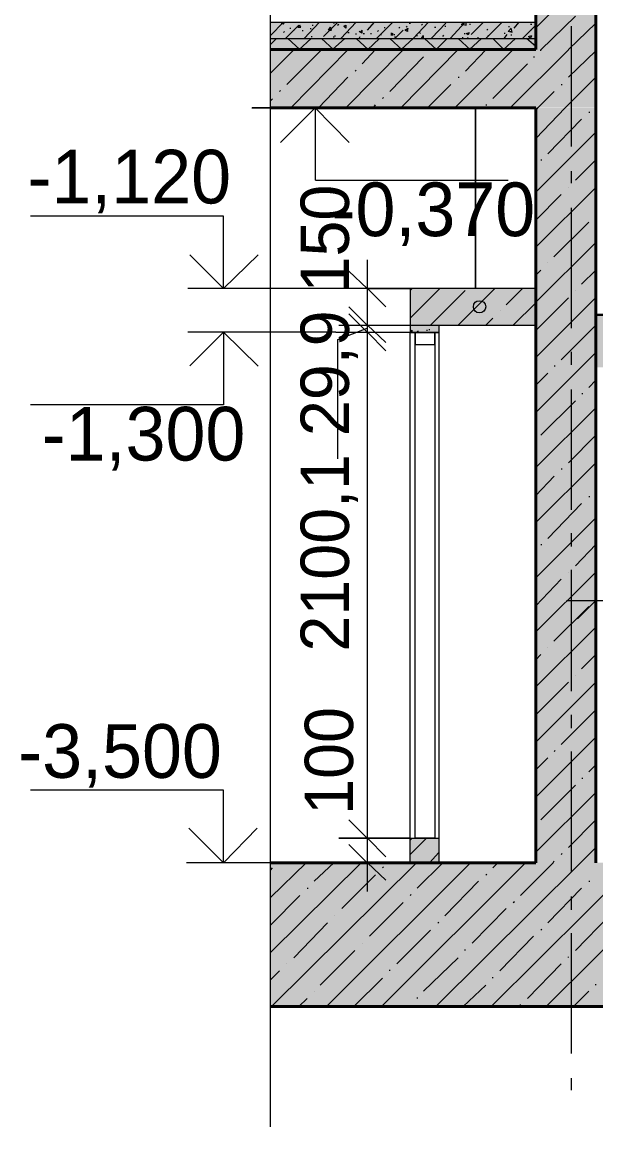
# Model space of a CAD drawing. Header units: millimetres. Extents: x -401725 to 250493, y 305116 to 802890.
# Drawn here: x -375106.471 to -375105.534, y 508952.118 to 508953.923 of the extents above; entities that cross this region are included whole.
import ezdxf

# ---------------------------------------------------------------- set-up
doc = ezdxf.new("R2010")
doc.units = ezdxf.units.MM
doc.layers.add('PDF _Геометрия', color=7, linetype='Continuous', true_color=0x1d1d1d)
doc.layers.add('PDF _Сплошная заливка', color=7, linetype='Continuous', true_color=0xffffff)
doc.layers.add('PDF _Текст', color=7, linetype='Continuous')

msp = doc.modelspace()

# ---------------------------------------------------------------- hatches: boundary and pattern name
at = {"layer": 'PDF _Сплошная заливка', "transparency": 33554559}
h = msp.add_hatch(color=256, dxfattribs=at)
h.paths.add_polyline_path([(-375105.5353, 508953.7841), (-375105.5353, 508953.8782), (-375106.0659, 508953.8782), (-375106.0659, 508953.7841)])
h.paths.add_polyline_path([(-375102.1288, 508953.7841), (-375102.1288, 508953.8782), (-375102.2288, 508953.8782), (-375102.2288, 508953.7841)])
h.paths.add_polyline_path([(-375102.2488, 508953.7841), (-375102.2488, 508953.8782), (-375103.3904, 508953.8782), (-375103.3904, 508953.7841)])
msp.add_hatch(color=256, dxfattribs=at).paths.add_polyline_path([(-375104.9904, 508953.3108), (-375104.9904, 508953.4448), (-375105.5344, 508953.4448), (-375105.5344, 508953.3591), (-375105.067, 508953.3591), (-375105.0637, 508953.3575), (-375105.062, 508953.3558), (-375105.0587, 508953.3541), (-375105.057, 508953.3525), (-375105.0503, 508953.3491), (-375105.0487, 508953.3475), (-375105.0453, 508953.3458), (-375105.0437, 508953.3441), (-375105.037, 508953.3408), (-375105.0353, 508953.3391), (-375105.032, 508953.3375), (-375105.0303, 508953.3358), (-375105.0237, 508953.3325), (-375105.022, 508953.3308), (-375105.0187, 508953.3291), (-375105.017, 508953.3275), (-375105.0103, 508953.3241), (-375105.0087, 508953.3225), (-375105.0053, 508953.3208), (-375105.0037, 508953.3191), (-375104.997, 508953.3158), (-375104.9954, 508953.3141), (-375104.992, 508953.3125)])
h = msp.add_hatch(color=256, dxfattribs=at)
h.paths.add_polyline_path([(-375102.2488, 508952.3158), (-375102.2488, 508952.5498), (-375106.0658, 508952.5498), (-375106.0658, 508952.3158)])
h.paths.add_polyline_path([(-375102.0905, 508952.3158), (-375102.0905, 508952.5498), (-375102.2288, 508952.5498), (-375102.2288, 508952.3158)])

# ---------------------------------------------------------------- linework, layer by layer
at = {"layer": 'PDF _Геометрия', "color": 7, "lineweight": 40}
for points in [[(-375105.6326, 508955.4565), (-375105.6326, 508953.8782)], [(-375105.5343, 508953.8782), (-375105.5343, 508955.4564)], [(-375105.6326, 508953.8782), (-375106.0659, 508953.8782)], [(-375105.5343, 508953.7832), (-375105.5343, 508953.8782)], [(-375106.0659, 508953.7832), (-375105.6326, 508953.7832)], [(-375105.6326, 508953.7832), (-375105.6326, 508952.5498)], [(-375105.5343, 508952.5498), (-375105.5343, 508953.7832)], [(-375105.6326, 508952.5499), (-375106.0659, 508952.5499)], [(-375105.8375, 508952.5498), (-375105.7907, 508952.5498)], [(-375106.066, 508952.315), (-375102.2475, 508952.315)]]:
    msp.add_lwpolyline(points, dxfattribs=at)
at = {"layer": 'PDF _Геометрия', "color": 7, "lineweight": 9}
for points in [[(-375105.5343, 508953.8783), (-375105.5343, 508954.6533)], [(-375105.731, 508953.7833), (-375105.731, 508953.4883)], [(-375105.5343, 508952.5898), (-375105.5343, 508953.3582)], [(-375105.9542, 508952.5899), (-375105.9076, 508952.5899)], [(-375105.8375, 508952.5897), (-375105.9074, 508952.5897)]]:
    msp.add_lwpolyline(points, close=True, dxfattribs=at)
for points in [[(-375106.0659, 508952.1182), (-375106.0659, 508954.0082)], [(-375106.0659, 508953.9232), (-375105.6326, 508953.9232), (-375105.6326, 508953.9283)], [(-375106.0659, 508953.8966), (-375105.6326, 508953.8966), (-375105.6326, 508953.9232)], [(-375105.5742, 508953.7198), (-375105.5742, 508953.9165)], [(-375105.6326, 508953.8782), (-375105.6326, 508953.8966)], [(-375106.0659, 508953.8782), (-375105.6326, 508953.8782)], [(-375105.5343, 508953.8782), (-375105.5343, 508953.7832), (-375105.5343, 508953.4598), (-375105.5343, 508953.7832)], [(-375106.0959, 508953.7832), (-375105.9926, 508953.7832)], [(-375105.8991, 508953.7831), (-375106.0957, 508953.7831)], [(-375105.731, 508953.7833), (-375106.066, 508953.7833)], [(-375106.0526, 508953.783), (-375105.9342, 508953.783)], [(-375105.9926, 508953.7832), (-375105.9926, 508953.6649)], [(-375105.5742, 508953.6598), (-375105.5742, 508953.6799)], [(-375105.9924, 508953.6648), (-375105.6774, 508953.6648)], [(-375105.5742, 508953.4231), (-375105.5742, 508953.6198)], [(-375106.1425, 508953.6064), (-375106.4576, 508953.6064)], [(-375106.1425, 508953.4881), (-375106.1425, 508953.6064)], [(-375105.9076, 508953.5349), (-375105.9076, 508953.4282)], [(-375106.0825, 508953.4882), (-375106.2008, 508953.4882)], [(-375105.8342, 508953.4882), (-375106.1425, 508953.4882)], [(-375105.9076, 508953.4882), (-375105.9542, 508953.4882)], [(-375105.9074, 508953.4881), (-375105.8375, 508953.4881)], [(-375105.6326, 508953.4882), (-375105.8376, 508953.4882)], [(-375105.8375, 508953.4881), (-375105.8375, 508953.4281)], [(-375105.6775, 508953.488), (-375105.8342, 508953.488)], [(-375105.6326, 508953.4282), (-375105.6326, 508953.4882)], [(-375105.9542, 508953.4282), (-375105.9076, 508953.4282), (-375105.9076, 508953.4166)], [(-375105.9074, 508953.4281), (-375105.8375, 508953.4281)], [(-375105.8376, 508953.4282), (-375105.6326, 508953.4282)], [(-375105.8375, 508953.4281), (-375105.8375, 508953.4164)], [(-375105.8375, 508953.428), (-375105.7907, 508953.428), (-375105.7907, 508952.5497)], [(-375105.7907, 508953.428), (-375105.7907, 508953.4163), (-375105.7907, 508952.5897)], [(-375105.6326, 508952.5499), (-375105.6326, 508953.4283)], [(-375106.0825, 508953.4165), (-375106.2008, 508953.4165)], [(-375105.9592, 508953.4164), (-375106.1426, 508953.4164)], [(-375106.1425, 508953.4164), (-375106.1425, 508953.2981)], [(-375105.7907, 508953.4163), (-375105.959, 508953.4163)], [(-375105.9559, 508953.4048), (-375105.9076, 508953.4231)], [(-375105.9542, 508953.4166), (-375105.9076, 508953.4166), (-375105.9076, 508952.5432)], [(-375105.9074, 508953.4164), (-375105.8375, 508953.4164)], [(-375105.8375, 508952.5897), (-375105.8375, 508953.4164)], [(-375105.8375, 508953.4163), (-375105.7907, 508953.4163)], [(-375105.8293, 508952.5898), (-375105.8293, 508953.4167)], [(-375105.8293, 508953.4166), (-375105.8293, 508953.3965)], [(-375105.7975, 508953.4165), (-375105.7975, 508952.5898), (-375105.8292, 508952.5898)], [(-375105.7975, 508953.3964), (-375105.7975, 508953.4165)], [(-375105.9559, 508953.2098), (-375105.9559, 508953.4048)], [(-375105.8292, 508953.3964), (-375105.7975, 508953.3964)], [(-375105.5742, 508953.3631), (-375105.5742, 508953.3847)], [(-375105.5742, 508953.1264), (-375105.5742, 508953.3231)], [(-375106.1425, 508953.2981), (-375106.4576, 508953.2981)], [(-375105.5742, 508953.0665), (-375105.5742, 508953.0882)], [(-375105.5742, 508952.8299), (-375105.5742, 508953.0282)], [(-375105.5343, 508953.0199), (-375105.5343, 508952.9782), (-375105.5343, 508952.9315)], [(-375105.5825, 508952.9782), (-375104.9825, 508952.9782)], [(-375105.5742, 508952.7698), (-375105.5742, 508952.7915)], [(-375105.9076, 508952.7482), (-375105.9076, 508952.5882)], [(-375105.5742, 508952.5347), (-375105.5742, 508952.7315)], [(-375106.1425, 508952.6682), (-375106.4576, 508952.6682)], [(-375106.1425, 508952.5499), (-375106.1425, 508952.6682)], [(-375105.9076, 508952.6364), (-375105.9076, 508952.5031)], [(-375105.9076, 508952.5882), (-375105.9076, 508952.5698)], [(-375105.8375, 508952.5897), (-375105.7907, 508952.5897)], [(-375105.8375, 508952.5498), (-375105.8375, 508952.5897)], [(-375105.7907, 508952.5897), (-375105.7907, 508952.5498)], [(-375105.5343, 508952.5898), (-375105.5343, 508952.5848)], [(-375105.5343, 508952.5848), (-375105.5343, 508952.5498)], [(-375106.0841, 508952.5497), (-375106.2026, 508952.5497)], [(-375105.9926, 508952.5499), (-375106.1426, 508952.5499)], [(-375106.0658, 508952.5498), (-375105.8375, 508952.5498)], [(-375105.9241, 508952.5496), (-375105.9925, 508952.5496)], [(-375105.9076, 508952.5498), (-375105.9542, 508952.5498)], [(-375105.9074, 508952.5498), (-375105.8375, 508952.5498)], [(-375105.7907, 508952.5498), (-375105.8375, 508952.5498)], [(-375105.791, 508952.5499), (-375105.6326, 508952.5499)], [(-375105.5742, 508952.4731), (-375105.5742, 508952.4948)], [(-375105.5742, 508952.2382), (-375105.5742, 508952.4348)], [(-375105.5742, 508952.1782), (-375105.5742, 508952.1981)]]:
    msp.add_lwpolyline(points, dxfattribs=at)
at = {"layer": 'PDF _Геометрия', "lineweight": 9}
for points in [[(-375105.6327, 508953.9133), (-375105.5343, 508954.0115)], [(-375105.6241, 508953.878), (-375105.5674, 508953.9331)], [(-375106.0658, 508953.9015), (-375106.0442, 508953.9231)], [(-375106.0442, 508953.9198), (-375106.0476, 508953.9215), (-375106.0442, 508953.9231)], [(-375106.0443, 508953.9198), (-375106.0426, 508953.9232)], [(-375106.0409, 508953.8965), (-375106.0192, 508953.9181)], [(-375106.021, 508953.9149), (-375106.016, 508953.9149)], [(-375106.0209, 508953.9148), (-375106.0176, 508953.9182)], [(-375106.016, 508953.9149), (-375106.0176, 508953.9183)], [(-375106.0108, 508953.8964), (-375105.9858, 508953.9231)], [(-375105.9975, 508953.9181), (-375105.9958, 508953.9181)], [(-375105.9793, 508953.8999), (-375105.9559, 508953.9231)], [(-375105.971, 508953.9098), (-375105.9676, 508953.9148)], [(-375105.966, 508953.9099), (-375105.9676, 508953.9149)], [(-375105.9625, 508953.9214), (-375105.9608, 508953.9231)], [(-375105.956, 508953.9181), (-375105.9543, 508953.9198)], [(-375105.9507, 508953.8963), (-375105.9258, 508953.9231)], [(-375105.9374, 508953.9213), (-375105.9374, 508953.9213)], [(-375105.9075, 508953.9099), (-375105.8959, 508953.9232)], [(-375105.8927, 508953.8965), (-375105.866, 508953.9232)], [(-375105.8793, 508953.9149), (-375105.8793, 508953.9132)], [(-375105.856, 508953.9132), (-375105.8543, 508953.9148)], [(-375105.8443, 508953.9148), (-375105.8426, 508953.9165)], [(-375105.8392, 508953.9214), (-375105.8375, 508953.9214)], [(-375105.8375, 508953.9215), (-375105.8358, 508953.9231)], [(-375105.8326, 508953.8964), (-375105.8076, 508953.9232)], [(-375105.8193, 508953.9182), (-375105.8176, 508953.9199)], [(-375105.8027, 508953.8967), (-375105.7793, 508953.9215)], [(-375105.7976, 508953.9149), (-375105.7959, 508953.9149)], [(-375105.781, 508953.9166), (-375105.7793, 508953.9166)], [(-375105.7725, 508953.8965), (-375105.7475, 508953.9231)], [(-375105.7541, 508953.9196), (-375105.7524, 508953.9196)], [(-375105.7526, 508953.9198), (-375105.7492, 508953.923)], [(-375105.7525, 508953.9198), (-375105.7459, 508953.9181)], [(-375105.7459, 508953.9181), (-375105.7459, 508953.9232)], [(-375105.7408, 508953.9198), (-375105.7391, 508953.9198)], [(-375105.7377, 508953.9032), (-375105.7177, 508953.9232)], [(-375105.7142, 508953.8965), (-375105.6875, 508953.9231)], [(-375105.6758, 508953.9147), (-375105.6758, 508953.9164)], [(-375105.6676, 508953.9132), (-375105.6593, 508953.9231)], [(-375105.6543, 508953.8966), (-375105.6326, 508953.9182)], [(-375105.6409, 508953.9197), (-375105.6391, 508953.9197)], [(-375105.5792, 508953.8782), (-375105.5343, 508953.9215)], [(-375106.0659, 508953.8865), (-375106.0559, 508953.8965)], [(-375106.051, 508953.9116), (-375106.051, 508953.9116)], [(-375106.0443, 508953.9064), (-375106.0426, 508953.9081)], [(-375106.0176, 508953.8782), (-375106.0376, 508953.8965)], [(-375106.0358, 508953.9014), (-375106.0358, 508953.9014)], [(-375106.0342, 508953.9131), (-375106.0325, 508953.9131)], [(-375106.0257, 508953.9097), (-375106.0257, 508953.9097)], [(-375106.0191, 508953.878), (-375105.9991, 508953.8964)], [(-375106.0141, 508953.9097), (-375106.0124, 508953.9097)], [(-375106.0008, 508953.913), (-375105.9991, 508953.913)], [(-375105.9992, 508953.8998), (-375105.9975, 508953.8998)], [(-375105.9624, 508953.8781), (-375105.9825, 508953.8964)], [(-375105.9757, 508953.908), (-375105.9757, 508953.908)], [(-375105.971, 508953.9099), (-375105.966, 508953.9099)], [(-375105.9643, 508953.8782), (-375105.9442, 508953.8966)], [(-375105.9624, 508953.898), (-375105.9624, 508953.8996)], [(-375105.9608, 508953.9014), (-375105.9608, 508953.8997)], [(-375105.9608, 508953.898), (-375105.9608, 508953.898)], [(-375105.9391, 508953.9064), (-375105.9374, 508953.9064)], [(-375105.9293, 508953.8966), (-375105.9293, 508953.8966)], [(-375105.9059, 508953.8782), (-375105.926, 508953.8965)], [(-375105.9258, 508953.903), (-375105.9258, 508953.9047)], [(-375105.9241, 508953.8964), (-375105.9241, 508953.8964)], [(-375105.9209, 508953.9082), (-375105.9192, 508953.9065)], [(-375105.9209, 508953.8966), (-375105.9192, 508953.8998)], [(-375105.916, 508953.905), (-375105.9193, 508953.9065), (-375105.916, 508953.9098)], [(-375105.916, 508953.905), (-375105.916, 508953.9098)], [(-375105.9141, 508953.9047), (-375105.9124, 508953.9047)], [(-375105.9075, 508953.8781), (-375105.8875, 508953.8963)], [(-375105.9025, 508953.9048), (-375105.9008, 508953.9048)], [(-375105.8908, 508953.9081), (-375105.8891, 508953.9097)], [(-375105.8859, 508953.9032), (-375105.8842, 508953.9032)], [(-375105.8508, 508953.8781), (-375105.8707, 508953.8963)], [(-375105.866, 508953.9016), (-375105.8694, 508953.9016), (-375105.866, 508953.9049)], [(-375105.8693, 508953.9049), (-375105.8676, 508953.9049)], [(-375105.866, 508953.9016), (-375105.866, 508953.9049)], [(-375105.8641, 508953.903), (-375105.8625, 508953.903)], [(-375105.8625, 508953.8964), (-375105.8491, 508953.9098)], [(-375105.8625, 508953.8998), (-375105.8625, 508953.8981)], [(-375105.8525, 508953.8782), (-375105.8326, 508953.8964)], [(-375105.8461, 508953.91), (-375105.841, 508953.9132)], [(-375105.846, 508953.9099), (-375105.8426, 508953.9082)], [(-375105.841, 508953.9083), (-375105.8427, 508953.9083), (-375105.841, 508953.9132)], [(-375105.8275, 508953.9014), (-375105.8258, 508953.9014)], [(-375105.8226, 508953.9065), (-375105.8209, 508953.9048)], [(-375105.8191, 508953.8964), (-375105.8157, 508953.9013)], [(-375105.8157, 508953.8964), (-375105.8157, 508953.9013)], [(-375105.7943, 508953.8782), (-375105.8142, 508953.8965)], [(-375105.7957, 508953.878), (-375105.7774, 508953.8963)], [(-375105.7891, 508953.8997), (-375105.7891, 508953.8997)], [(-375105.7843, 508953.8999), (-375105.7826, 508953.9016)], [(-375105.781, 508953.9132), (-375105.781, 508953.9132)], [(-375105.7391, 508953.878), (-375105.7591, 508953.8964)], [(-375105.7525, 508953.898), (-375105.7508, 508953.898)], [(-375105.7492, 508953.9048), (-375105.7475, 508953.9048)], [(-375105.746, 508953.9049), (-375105.7427, 508953.9032)], [(-375105.7457, 508953.9048), (-375105.7408, 508953.9063)], [(-375105.7443, 508953.8966), (-375105.7427, 508953.8983)], [(-375105.7424, 508953.9031), (-375105.7408, 508953.9063)], [(-375105.7409, 508953.8782), (-375105.7209, 508953.8966)], [(-375105.7275, 508953.898), (-375105.7258, 508953.898)], [(-375105.7141, 508953.8964), (-375105.7141, 508953.8964)], [(-375105.7126, 508953.9098), (-375105.7109, 508953.9115)], [(-375105.7109, 508953.9015), (-375105.7092, 508953.9015)], [(-375105.6842, 508953.8781), (-375105.7026, 508953.8965)], [(-375105.6858, 508953.878), (-375105.6658, 508953.8964)], [(-375105.6843, 508953.9049), (-375105.6826, 508953.9049)], [(-375105.684, 508953.8964), (-375105.6791, 508953.903)], [(-375105.6776, 508953.9082), (-375105.6709, 508953.9065)], [(-375105.6775, 508953.9081), (-375105.6726, 508953.9132)], [(-375105.6743, 508953.9081), (-375105.6726, 508953.9081)], [(-375105.6709, 508953.9065), (-375105.6726, 508953.9131)], [(-375105.6726, 508953.9032), (-375105.6726, 508953.9015)], [(-375105.6326, 508953.8832), (-375105.6476, 508953.8966)], [(-375105.6442, 508953.8997), (-375105.6408, 508953.8965)], [(-375105.6441, 508953.8998), (-375105.6391, 508953.9015)], [(-375105.6409, 508953.8964), (-375105.6391, 508953.9015)], [(-375105.6392, 508953.9097), (-375105.6392, 508953.9097)], [(-375106.0659, 508953.8399), (-375106.0276, 508953.8781)], [(-375106.0324, 508953.783), (-375105.9391, 508953.878)], [(-375105.9426, 508953.7831), (-375105.8491, 508953.878)], [(-375105.9158, 508953.8548), (-375105.8942, 508953.8782)], [(-375105.8526, 508953.7831), (-375105.7592, 508953.8782)], [(-375105.8043, 508953.8766), (-375105.8043, 508953.8782)], [(-375105.7644, 508953.7832), (-375105.6693, 508953.8782)], [(-375105.7474, 508953.843), (-375105.7141, 508953.878)], [(-375105.6741, 508953.783), (-375105.5791, 508953.878)], [(-375105.6242, 508953.8764), (-375105.6242, 508953.8781)], [(-375106.0391, 508953.8215), (-375105.9842, 508953.8765)], [(-375105.8707, 508953.8096), (-375105.8157, 508953.8663)], [(-375105.636, 508953.8665), (-375105.6343, 508953.8665)], [(-375105.5792, 508953.8331), (-375105.5343, 508953.8765)], [(-375105.9274, 508953.8431), (-375105.9258, 508953.8448)], [(-375105.7026, 508953.7982), (-375105.6459, 508953.8549)], [(-375105.9874, 508953.783), (-375105.9391, 508953.833)], [(-375105.7593, 508953.8332), (-375105.7576, 508953.8332)], [(-375105.5843, 508953.7832), (-375105.5343, 508953.8331)], [(-375106.0508, 508953.8096), (-375106.0491, 508953.8113)], [(-375105.8092, 508953.7832), (-375105.7709, 508953.8214)], [(-375105.6291, 508953.7832), (-375105.6025, 508953.8097)], [(-375105.5909, 508953.8214), (-375105.5892, 508953.8214)], [(-375106.0658, 508953.7947), (-375106.0624, 508953.7981)], [(-375105.8976, 508953.7831), (-375105.8942, 508953.7882)], [(-375105.8826, 508953.7982), (-375105.8809, 508953.7999)], [(-375105.7142, 508953.7881), (-375105.7125, 508953.7881)], [(-375105.6325, 508953.7331), (-375105.5843, 508953.7831)], [(-375105.6325, 508953.7781), (-375105.6291, 508953.783)], [(-375105.5458, 508953.7763), (-375105.5441, 508953.7763)], [(-375105.6126, 508953.7082), (-375105.5577, 508953.7649)], [(-375105.6327, 508953.6449), (-375105.5343, 508953.7433)], [(-375105.6243, 508953.6982), (-375105.6226, 508953.6982)], [(-375105.5676, 508953.6648), (-375105.5343, 508953.6982)], [(-375105.6327, 508953.5548), (-375105.5343, 508953.6532)], [(-375105.5791, 508953.653), (-375105.5791, 508953.653)], [(-375105.6324, 508953.5998), (-375105.5908, 508953.6414)], [(-375105.6027, 508953.5399), (-375105.546, 508953.5966)], [(-375105.6327, 508953.4649), (-375105.5343, 508953.5632)], [(-375105.6326, 508953.5098), (-375105.6242, 508953.5181)], [(-375105.6125, 508953.5298), (-375105.6125, 508953.5298)], [(-375105.5577, 508953.4948), (-375105.5343, 508953.5182)], [(-375105.8376, 508953.4848), (-375105.8342, 508953.4882)], [(-375105.8374, 508953.4397), (-375105.7891, 508953.488)], [(-375105.8042, 508953.4282), (-375105.7475, 508953.4848)], [(-375105.7591, 508953.4281), (-375105.6992, 508953.4881)], [(-375105.6808, 508953.4614), (-375105.6541, 508953.488)], [(-375105.5674, 508953.4846), (-375105.5674, 508953.4846)], [(-375105.6692, 508953.4282), (-375105.6326, 508953.4648)], [(-375105.6327, 508953.3749), (-375105.5343, 508953.4731)], [(-375105.6325, 508953.4196), (-375105.5791, 508953.473)], [(-375105.6908, 508953.4513), (-375105.6908, 508953.4513)], [(-375105.7142, 508953.428), (-375105.7024, 508953.4397)], [(-375105.591, 508953.3715), (-375105.5343, 508953.4282)], [(-375105.5343, 508953.4282), (-375105.5343, 508953.4282)], [(-375105.6327, 508953.2849), (-375105.5343, 508953.3833)], [(-375105.6025, 508953.3614), (-375105.6008, 508953.3614)], [(-375105.6325, 508953.3298), (-375105.6125, 508953.3497)], [(-375105.5459, 508953.3265), (-375105.5343, 508953.3382)], [(-375105.6241, 508953.2481), (-375105.5674, 508953.3047)], [(-375105.5575, 508953.3164), (-375105.5557, 508953.3164)], [(-375105.6327, 508953.1948), (-375105.5343, 508953.2932)], [(-375105.5792, 508953.2032), (-375105.5343, 508953.2481)], [(-375105.6327, 508953.1049), (-375105.5343, 508953.2032)], [(-375105.5909, 508953.1932), (-375105.5892, 508953.1932)], [(-375105.6325, 508953.1498), (-375105.6025, 508953.1813)], [(-375105.5458, 508953.148), (-375105.5441, 508953.148)], [(-375105.6126, 508953.0798), (-375105.5577, 508953.1365)], [(-375105.6327, 508953.0149), (-375105.5343, 508953.1131)], [(-375105.6243, 508953.0699), (-375105.6226, 508953.0699)], [(-375105.5676, 508953.0349), (-375105.5343, 508953.0699)], [(-375105.6327, 508952.9266), (-375105.5343, 508953.0248)], [(-375105.6324, 508952.9697), (-375105.5908, 508953.013)], [(-375105.5791, 508953.0247), (-375105.5791, 508953.0247)], [(-375105.6027, 508952.9116), (-375105.546, 508952.9683)], [(-375105.6327, 508952.8365), (-375105.5343, 508952.9349)], [(-375105.6326, 508952.8815), (-375105.6242, 508952.8898)], [(-375105.6125, 508952.9015), (-375105.6125, 508952.9015)], [(-375105.5577, 508952.8666), (-375105.5343, 508952.8898)], [(-375105.5674, 508952.8564), (-375105.5674, 508952.8564)], [(-375105.6327, 508952.7465), (-375105.5343, 508952.8449)], [(-375105.6325, 508952.7914), (-375105.5791, 508952.8448)], [(-375105.591, 508952.7432), (-375105.5343, 508952.7998)], [(-375105.6327, 508952.6566), (-375105.5343, 508952.7549)], [(-375105.6025, 508952.7314), (-375105.6008, 508952.7331)], [(-375105.6325, 508952.7014), (-375105.6125, 508952.7214)], [(-375105.5459, 508952.6981), (-375105.5343, 508952.7099)], [(-375105.5575, 508952.688), (-375105.5557, 508952.688)], [(-375105.6241, 508952.6197), (-375105.5674, 508952.6764)], [(-375105.6327, 508952.5666), (-375105.5343, 508952.6648)], [(-375105.5792, 508952.5749), (-375105.5343, 508952.6199)], [(-375105.8376, 508952.5865), (-375105.8342, 508952.5898)], [(-375105.8376, 508952.5631), (-375105.8108, 508952.5898)], [(-375105.8058, 508952.5498), (-375105.7907, 508952.5663)], [(-375105.5909, 508952.5631), (-375105.5892, 508952.5648)], [(-375105.5592, 508952.5498), (-375105.5343, 508952.5749)], [(-375106.0659, 508952.4032), (-375105.9176, 508952.5499)], [(-375106.0658, 508952.4932), (-375106.0075, 508952.5498)], [(-375106.0641, 508952.3147), (-375105.8274, 508952.5497)], [(-375105.9941, 508952.5196), (-375105.9624, 508952.5498)], [(-375105.9742, 508952.3147), (-375105.7391, 508952.5497)], [(-375105.8842, 508952.3148), (-375105.6492, 508952.5498)], [(-375105.8826, 508952.5415), (-375105.8809, 508952.5432)], [(-375105.8259, 508952.5081), (-375105.7842, 508952.5498)], [(-375105.7959, 508952.3148), (-375105.5593, 508952.5499)], [(-375105.7058, 508952.3146), (-375105.4691, 508952.5496)], [(-375105.7026, 508952.5416), (-375105.6943, 508952.5499)], [(-375105.6574, 508952.4963), (-375105.6041, 508952.5497)], [(-375105.6157, 508952.3147), (-375105.3792, 508952.5498)], [(-375105.6042, 508952.5497), (-375105.6025, 508952.5531)], [(-375106.0658, 508952.5379), (-375106.0624, 508952.5413)], [(-375105.9492, 508952.4749), (-375105.8942, 508952.5299)], [(-375105.7142, 508952.5298), (-375105.7125, 508952.5314)], [(-375106.0059, 508952.5083), (-375106.0043, 508952.5083)], [(-375105.7808, 508952.463), (-375105.7258, 508952.5197)], [(-375105.6126, 508952.4516), (-375105.5577, 508952.5083)], [(-375105.5458, 508952.5196), (-375105.5441, 508952.5196)], [(-375106.0659, 508952.4481), (-375106.0176, 508952.4965)], [(-375105.8375, 508952.4964), (-375105.8358, 508952.4981)], [(-375105.9042, 508952.4298), (-375105.8491, 508952.4847)], [(-375105.7361, 508952.4182), (-375105.681, 508952.475)], [(-375105.6691, 508952.4847), (-375105.6674, 508952.4863)], [(-375105.9608, 508952.4631), (-375105.9608, 508952.4631)], [(-375105.7924, 508952.4514), (-375105.7907, 508952.4529)], [(-375105.5676, 508952.4064), (-375105.5126, 508952.4632)], [(-375106.0275, 508952.3947), (-375105.9725, 508952.4514)], [(-375105.8593, 508952.3849), (-375105.8043, 508952.4399)], [(-375105.6243, 508952.4399), (-375105.6226, 508952.4414)], [(-375105.916, 508952.4183), (-375105.916, 508952.4183)], [(-375105.6909, 508952.3732), (-375105.6359, 508952.4298)], [(-375105.9843, 508952.35), (-375105.9277, 508952.4066)], [(-375105.7475, 508952.4065), (-375105.7475, 508952.4082)], [(-375106.0393, 508952.385), (-375106.0393, 508952.385)], [(-375105.8158, 508952.3398), (-375105.7592, 508952.3947)], [(-375105.6459, 508952.3281), (-375105.5908, 508952.3847)], [(-375105.5791, 508952.3948), (-375105.5791, 508952.3963)], [(-375106.0659, 508952.3583), (-375106.051, 508952.3732)], [(-375105.9293, 508952.3148), (-375105.8826, 508952.3615)], [(-375105.8709, 508952.3731), (-375105.8709, 508952.3748)], [(-375105.7024, 508952.3613), (-375105.7024, 508952.363)], [(-375105.7508, 508952.3147), (-375105.7141, 508952.3497)], [(-375105.5343, 508952.3499), (-375105.5343, 508952.3515)], [(-375106.0192, 508952.3148), (-375106.0059, 508952.3282)], [(-375105.9942, 508952.3398), (-375105.9942, 508952.3398)], [(-375105.8258, 508952.328), (-375105.8258, 508952.3297)], [(-375105.5709, 508952.3149), (-375105.546, 508952.3398)], [(-375105.8408, 508952.3147), (-375105.8375, 508952.3164)], [(-375105.6576, 508952.3166), (-375105.6576, 508952.3183)]]:
    msp.add_lwpolyline(points, dxfattribs=at)
msp.add_lwpolyline([(-375105.9426, 508953.9182), (-375105.9426, 508953.9131), (-375105.946, 508953.9165)], close=True, dxfattribs=at)
at = {"layer": 'PDF _Геометрия', "color": 7, "lineweight": 18}
for points in [[(-375105.9926, 508953.7832), (-375106.0492, 508953.7265)], [(-375105.9925, 508953.7831), (-375105.9374, 508953.7264)], [(-375106.1425, 508953.4881), (-375106.1975, 508953.5431)], [(-375106.1424, 508953.4881), (-375106.0858, 508953.543)], [(-375105.9076, 508953.4882), (-375105.9376, 508953.5165)], [(-375105.9074, 508953.4879), (-375105.8774, 508953.4581)], [(-375105.9076, 508953.4282), (-375105.9376, 508953.4582)], [(-375105.9076, 508953.4166), (-375105.9376, 508953.4466)], [(-375105.9074, 508953.428), (-375105.8774, 508953.3997)], [(-375106.1425, 508953.4164), (-375106.1975, 508953.3614)], [(-375106.1424, 508953.4164), (-375106.0858, 508953.3613)], [(-375105.9074, 508953.4164), (-375105.8774, 508953.3864)], [(-375105.5343, 508952.9782), (-375105.5644, 508952.9483)], [(-375106.1425, 508952.5499), (-375106.1992, 508952.6065)], [(-375106.1423, 508952.5496), (-375106.0874, 508952.6064)], [(-375105.9076, 508952.5498), (-375105.9376, 508952.5798)], [(-375105.9074, 508952.5497), (-375105.8774, 508952.5213)]]:
    msp.add_lwpolyline(points, dxfattribs=at)
at = {"layer": 'PDF _Геометрия', "color": 7, "lineweight": 30}
for points in [[(-375104.9893, 508953.3866), (-375104.9893, 508953.445), (-375105.5344, 508953.445)], [(-375105.5343, 508953.4598), (-375105.5343, 508953.4449)], [(-375105.5343, 508953.4449), (-375105.5343, 508953.3582)]]:
    msp.add_lwpolyline(points, dxfattribs=at)
at = {"layer": 'PDF _Геометрия', "color": 250, "lineweight": 9, "true_color": 0x363636}
for points in [[(-375105.8174, 508953.4281), (-375105.8157, 508953.4281)], [(-375105.8342, 508953.4165), (-375105.8376, 508953.4182), (-375105.8342, 508953.4197)], [(-375105.8376, 508953.4182), (-375105.8342, 508953.4182)], [(-375105.8375, 508953.4181), (-375105.8358, 508953.4165)], [(-375105.8359, 508953.4165), (-375105.8342, 508953.4182)], [(-375105.8342, 508953.4165), (-375105.8342, 508953.4197)], [(-375105.8275, 508953.4163), (-375105.8258, 508953.418)], [(-375105.8258, 508953.4181), (-375105.8242, 508953.4181)], [(-375105.8109, 508953.4198), (-375105.8092, 508953.4198)], [(-375105.806, 508953.4199), (-375105.806, 508953.4216)], [(-375105.806, 508953.4165), (-375105.806, 508953.4165)], [(-375105.806, 508953.4165), (-375105.806, 508953.4165)]]:
    msp.add_lwpolyline(points, dxfattribs=at)
at = {"layer": 'PDF _Геометрия', "color": 7, "lineweight": 18}
for points in [[(-375105.9376, 508952.6199), (-375105.9076, 508952.5899)], [(-375105.8774, 508952.5596), (-375105.9074, 508952.5897)]]:
    msp.add_lwpolyline(points, close=True, dxfattribs=at)
at = {"layer": 'PDF _Геометрия', "color": 7, "lineweight": 5}
for points in [[(-375105.7342, 508953.458), (-375105.7342, 508953.4647), (-375105.7308, 508953.4681), (-375105.7241, 508953.4681)], [(-375105.7241, 508953.4681), (-375105.7191, 508953.4681), (-375105.7141, 508953.4647), (-375105.7141, 508953.458)], [(-375105.7241, 508953.448), (-375105.7308, 508953.448), (-375105.7342, 508953.4531), (-375105.7342, 508953.458)], [(-375105.7141, 508953.458), (-375105.7141, 508953.4531), (-375105.7191, 508953.448), (-375105.7241, 508953.448)]]:
    msp.add_open_spline(points, degree=3, dxfattribs=at)
at = {"layer": 'PDF _Геометрия', "color": 7, "lineweight": 9}
for points in [[(-375105.7342, 508953.458), (-375105.7342, 508953.4647), (-375105.7308, 508953.4681), (-375105.7241, 508953.4681)], [(-375105.7241, 508953.4681), (-375105.7191, 508953.4681), (-375105.7141, 508953.4647), (-375105.7141, 508953.458)], [(-375105.7241, 508953.448), (-375105.7308, 508953.448), (-375105.7342, 508953.4531), (-375105.7342, 508953.458)], [(-375105.7141, 508953.458), (-375105.7141, 508953.4531), (-375105.7191, 508953.448), (-375105.7241, 508953.448)]]:
    msp.add_open_spline(points, degree=3, dxfattribs=at)
at = {"layer": 'PDF _Сплошная заливка', "lineweight": 5, "transparency": 33554559}
for points in [[(-375105.6325, 508955.4565), (-375105.5343, 508955.4565), (-375105.6325, 508953.8783), (-375105.5343, 508953.8783)], [(-375106.0659, 508953.9232), (-375105.6326, 508953.9232), (-375106.0659, 508953.8966), (-375105.6326, 508953.8966)], [(-375106.0659, 508953.8966), (-375105.6326, 508953.8966), (-375106.0659, 508953.8782), (-375105.6326, 508953.8782)], [(-375105.6325, 508953.7832), (-375105.5343, 508953.7832), (-375105.6325, 508952.5498), (-375105.5343, 508952.5498)], [(-375105.8376, 508953.4882), (-375105.6326, 508953.4882), (-375105.8376, 508953.4282), (-375105.6326, 508953.4282)], [(-375105.8375, 508953.428), (-375105.7907, 508953.428), (-375105.8375, 508953.4163), (-375105.7907, 508953.4163)], [(-375105.8375, 508952.5897), (-375105.7907, 508952.5897), (-375105.8375, 508952.5496), (-375105.7907, 508952.5496)]]:
    msp.add_solid(points, dxfattribs=at)

# ---------------------------------------------------------------- texts
at = {"layer": 'PDF _Текст', "char_height": 0.08768, "attachment_point": 4, "style": ''}
for s, insert in [('-1,120', (-375106.4625, 508953.6626)), ('-0,370', (-375105.9659, 508953.6092)), ('-1,300', (-375106.4392, 508953.2426)), ('-3,500', (-375106.4775, 508952.7242))]:
    msp.add_mtext(s, dxfattribs=dict(at, insert=insert))
at = {"layer": 'PDF _Текст', "attachment_point": 4, "rotation": 90, "style": ''}
for s, insert, char_height in [('2100,1 29,9 150', (-375105.9697, 508952.8948), 0.078909), ('100', (-375105.9697, 508952.6281), 0.07891)]:
    msp.add_mtext(s, dxfattribs=dict(at, insert=insert, char_height=char_height))

doc.saveas('drawing.dxf')
